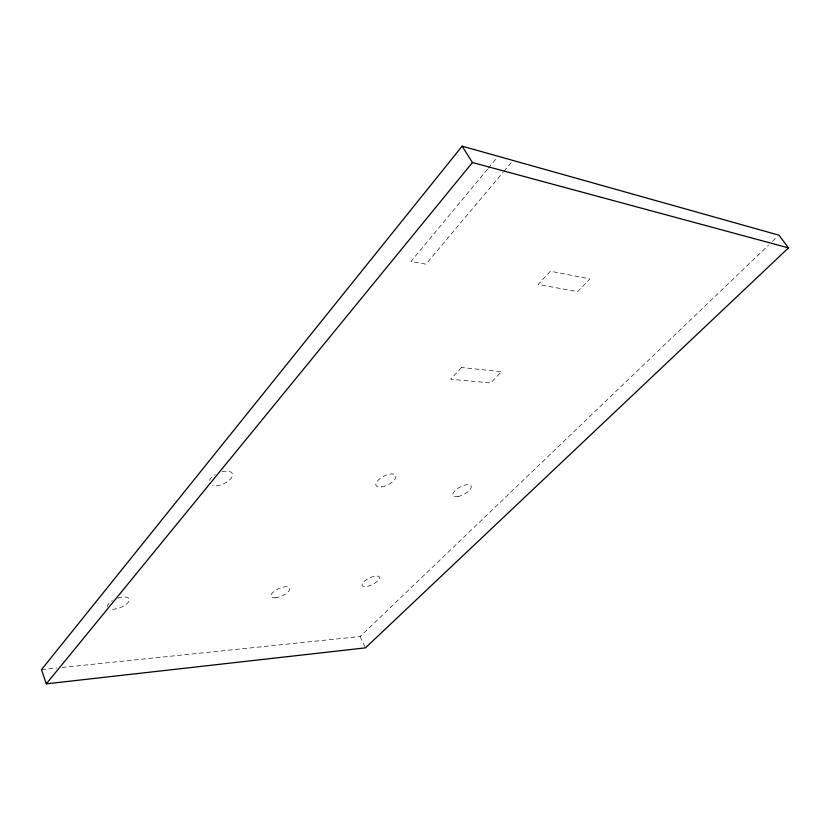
<?xml version="1.0" encoding="UTF-8"?>
<svg xmlns="http://www.w3.org/2000/svg" width="830" height="830" viewBox="0 0 830 830"><rect width="100%" height="100%" fill="white"/><g stroke="black" fill="none" stroke-linecap="round" stroke-linejoin="round"><path stroke-width="0.62" stroke-dasharray="4.15 3.11" d="M487.521 169.196L410.985 261.45L425.915 264.158L503.094 172.318M488.341 168.2L497.398 157.295M503.924 171.333L512.224 161.456M62.063 667.486L360.158 636.527L768.663 245.026M772.398 241.447L777.067 236.965M41.5 669.623L56.917 668.026M360.158 636.527L364.93 646.726M222.087 471.741A12.523 5.997 -23.3 0 1 231.311 477.976A12.523 5.997 -23.3 0 1 212.356 485.654M209.471 480.363A12.523 5.997 -23.3 0 1 215.105 474.719M117.819 598.15A11.61 4.866 -21 0 1 128.64 601.677A11.61 4.866 -21 0 1 110.971 609.23M107.34 606.813A11.61 4.866 -21 0 1 112.361 600.65M461.511 367.524L450.711 379.227L490.758 382.962L501.517 371.664L461.511 367.524M550.383 271.213L538.141 284.472L577.722 291.641L589.871 278.89L550.383 271.213M381.873 486.899A11.039 4.783 -27 0 0 395.889 475.964A11.039 4.783 -27 0 0 379.881 478.661A11.039 4.783 -27 0 0 381.873 486.899M275.135 597.818A10.219 4.005 -24.4 0 0 289.857 589.061A10.219 4.005 -24.4 0 0 276.286 589.912A10.219 4.005 -24.4 0 0 275.135 597.818M457.859 496.579A10.261 4.129 -28.2 0 0 471.253 486.463A10.261 4.129 -28.2 0 0 456.946 489.057A10.261 4.129 -28.2 0 0 457.859 496.579M367.441 586.302A9.597 3.59 -26 0 0 379.528 577.265A9.597 3.59 -26 0 0 365.532 580.315A9.597 3.59 -26 0 0 367.441 586.302"/><path stroke-width="1.25" d="M462.123 146.163L41.5 669.623L46.304 683.837L365.459 647.867L788.5 247.89L778.945 235.181L462.123 146.163L472.436 162.524L788.5 247.89M46.304 683.837L472.436 162.524"/></g></svg>
